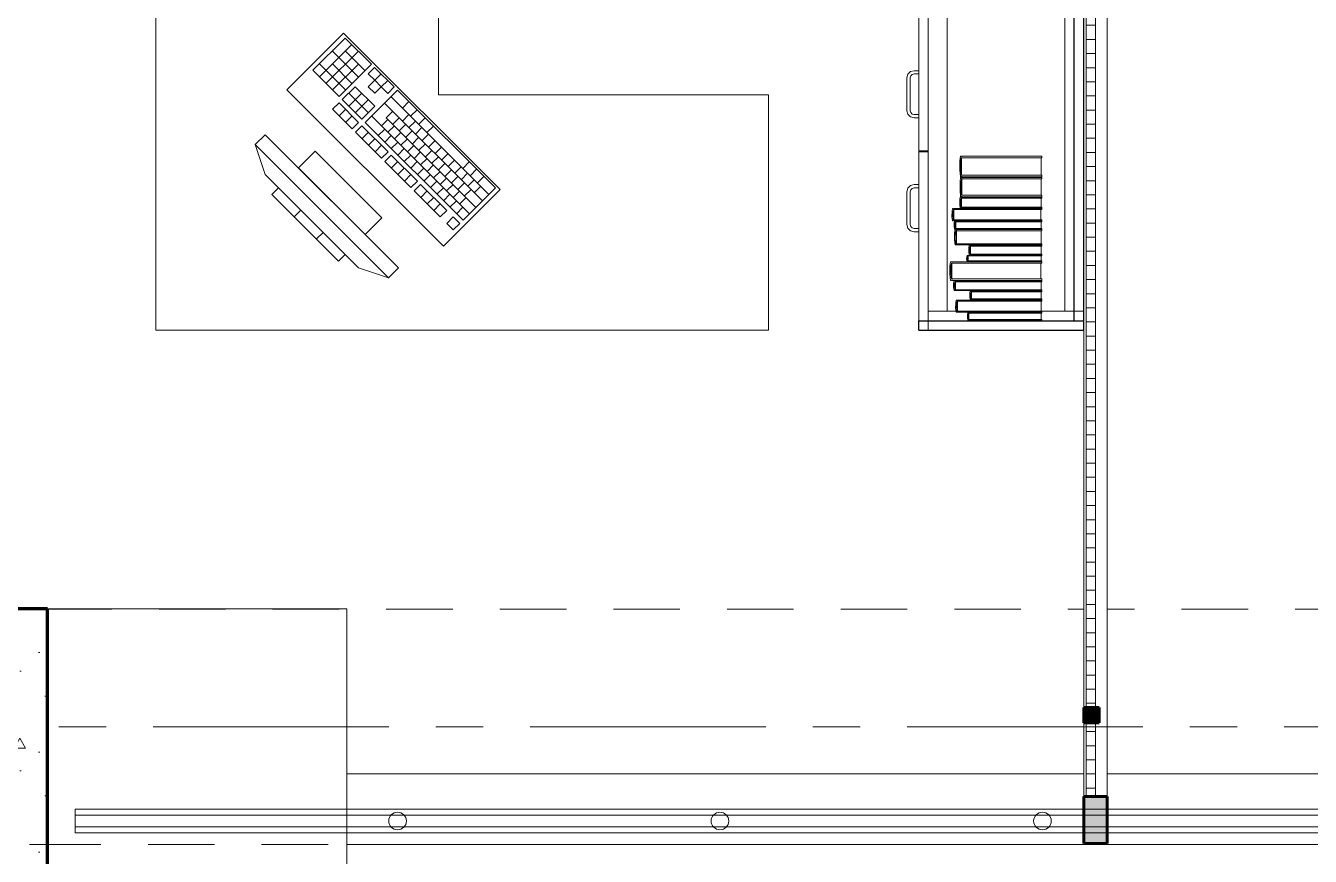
# Model space of a CAD drawing. Header units: inches. Extents: x -38 to 5698, y -33 to 92.
# Drawn here: x 216.975 to 219.701, y 7.175 to 8.939 of the extents above; entities that cross this region are included whole.
import ezdxf

# ---------------------------------------------------------------- set-up
doc = ezdxf.new("R2010")
doc.units = ezdxf.units.IN
doc.header["$MEASUREMENT"] = 0
doc.set_wipeout_variables(frame=1)
for name, pattern in [('Hidden Line', [0.195611, 0.141111, -0.0545]), ('Punto & Raya', [0.65, 0.5, -0.075, 0, -0.075]), ('Rayas', [0.282222, 0.141111, -0.141111]), ('Wipeout_Contour', [1, 0, -1])]:
    doc.linetypes.add(name, pattern=pattern)
for name, color, linetype in [('02 _ ARQ _ ALB _ Ejes Generales', 7, 'Continuous'), ('02 _ ARQ _ ZON _ Espacio.3D', 7, 'Continuous'), ('08 _ STR _ EXT _ 07 Losa Aligerada', 7, 'Continuous'), ('08 _ STR _ EXT _ 08 Placas Inclinadas', 7, 'Continuous'), ('08 _ STR _ EXT _ 09 Vigas', 7, 'Continuous'), ('Acabado - Muros', 7, 'Continuous'), ('Interior - Escaleras & Barandillas', 7, 'Continuous'), ('Interior - Mobiliario', 7, 'Continuous'), ('Notas - Etiquetas', 251, 'Continuous')]:
    doc.layers.add(name, color=color, linetype=linetype)
doc.dimstyles.new('Estilo_Generado__8', dxfattribs={"dimtxt": 0.18, "dimasz": 0.0912, "dimexe": 0.18, "dimexo": 0.0625, "dimgap": 0, "dimtad": 0, "dimtih": 1, "dimtoh": 1, "dimdec": 4, "dimzin": 0, "dimdsep": 46, "dimcen": 0.09, "dimadec": 0, "dimazin": 0, "dimtfac": 1, "dimtdec": 4, "dimtmove": 0, "dimatfit": 3, "dimldrblk": 'ARROWHEAD_5', "dimfxl": 1, "dimtolj": 1, "dimtzin": 0, "dimarcsym": 0})
pattern_1 = [(0, (185.000023, 3e-09), (0, 0.03), [])]

# ---------------------------------------------------------------- blocks, each defined once
blk = doc.blocks.new('ARROWHEAD_5')
at = {"linetype": 'Continuous', "lineweight": 0}
blk.add_hatch(color=0, dxfattribs=at).paths.add_polyline_path([(-1, 0.2679), (0, 0), (-1, -0.2679)])
at = {"color": 0, "linetype": 'Continuous', "lineweight": 0}
blk.add_line((0, 0), (-1, 0), dxfattribs=at)

msp = doc.modelspace()

# ---------------------------------------------------------------- linework, layer by layer
at = {"layer": '02 _ ARQ _ ZON _ Espacio.3D', "color": 254, "linetype": 'Continuous', "lineweight": 0, "flags": 128}
msp.add_lwpolyline([(212.17, 7.7005), (212.2252, 7.7005), (212.225, 6.2005), (216.8495, 6.1997), (216.8495, 7.6997), (217.0795, 7.6996), (217.0796, 7.6996), (217.0795, 7.35), (219.2295, 7.35), (219.2295, 17.15), (215.57, 17.15), (215.57, 16.9), (215.57, 16.5), (215.07, 16.5), (215.07, 16.9), (215.07, 17.3496), (212.17, 17.3496)], close=True, dxfattribs=at)
msp.add_lwpolyline([(229.07, 16.9), (228.27, 16.9), (228.27, 17.35), (222.6196, 17.35), (222.6196, 17.15), (222.6196, 16.5), (222.0196, 16.5), (222.0196, 17.15), (219.27, 17.15), (219.27, 7.35), (221.87, 7.35), (221.87, 7.7), (222.07, 7.7), (222.07, 8.1), (222.57, 8.1), (222.57, 7.7), (222.77, 7.7), (222.77, 7.2), (222.27, 7.2), (222.27, 4.9463)], dxfattribs=at)
at = {"layer": '08 _ STR _ EXT _ 07 Losa Aligerada', "color": 7, "linetype": 'Rayas', "lineweight": 18, "flags": 128}
msp.add_lwpolyline([(193.22, 11.97, 1.049431), (198.7936, 6.3), (209.6002, 6.3), (209.6002, 6.2005), (214.7981, 6.2005), (214.7981, 7.2), (222.07, 7.2), (222.07, 5.6637), (223.2699, 5.6637), (223.2699, 4.2), (228.3699, 4.2), (228.3699, 5.6637), (229.57, 5.6637), (229.57, 7.2), (236.57, 7.2), (236.57, 14.9999), (236.57, 15.1499), (236.5699, 15.1499), (236.5699, 15.7999), (236.57, 15.7999), (236.57, 18.1001), (236.57, 20.35), (234.07, 20.35), (231.67, 20.35), (231.67, 22.35), (231.67, 22.6), (231.67, 24.5), (231.67, 24.75), (231.67, 26.75), (236.57, 26.75), (236.57, 29.7), (236.57, 35.2005), (236.57, 39.9), (228.67, 39.9), (223.5529, 39.9), (223.5529, 40.9), (218.9324, 40.9), (218.9324, 39.9), (208.37, 39.9), (208.37, 41.4352), (207.42, 41.4352), (207.42, 42.9), (202.22, 42.9), (202.22, 41.4352), (201.2699, 41.4352), (201.2699, 39.9), (196.27, 39.9), (196.27, 41.1), (192.87, 41.1), (192.87, 37.7), (194.07, 37.7), (194.07, 33.9), (193.17, 33.9), (193.17, 21.2663), (193.22, 21.2663)], format="xyb", close=True, dxfattribs=at)
at = {"layer": '08 _ STR _ EXT _ 07 Losa Aligerada', "color": 7, "linetype": 'Continuous', "lineweight": 18, "flags": 128}
msp.add_lwpolyline([(193.17, 6.3), (212.7179, 6.3), (212.7179, 6.2005), (217.425, 6.2005), (217.425, 7.2), (222.17, 7.2), (222.17, 4.4445), (223.2699, 4.4445), (223.2699, 4.2), (228.3699, 4.2), (228.3699, 4.4445), (229.37, 4.4445)], dxfattribs=at)
at = {"layer": 'Acabado - Muros', "color": 7, "linetype": 'Continuous', "lineweight": 60}
msp.add_line((219.27, 7.2021), (219.22, 7.2021), dxfattribs=at)
at = {"layer": 'Interior - Escaleras & Barandillas', "color": 161, "linetype": 'Continuous', "lineweight": 13, "flags": 128}
for points in [[(217.7639, 7.2688, 1), (217.7639, 7.2313, 1)], [(218.4482, 7.2688, 1), (218.4482, 7.2313, 1)], [(219.1326, 7.2688, 1), (219.1326, 7.2313, 1)]]:
    msp.add_lwpolyline(points, format="xyb", close=True, dxfattribs=at)
at = {"layer": 'Interior - Mobiliario', "color": 175, "linetype": 'Continuous', "lineweight": 13}
for p, q in [((218.89, 9.7726), (218.89, 8.3126)), ((219.2, 8.3126), (219.2, 9.7726)), ((218.89, 9.7526), (218.89, 8.3326)), ((218.93, 8.3326), (218.93, 9.7526)), ((219.18, 9.7526), (219.18, 8.3326)), ((218.87, 9.0326), (218.87, 8.6736)), ((218.89, 9.0326), (218.89, 8.6736)), ((217.653, 8.913), (217.5844, 8.8445)), ((217.6668, 8.8992), (217.5982, 8.8306)), ((217.7084, 8.8576), (217.653, 8.913)), ((217.6807, 8.8853), (217.6121, 8.8168)), ((217.6809, 8.8302), (217.6255, 8.8856)), ((217.6946, 8.8439), (217.6531, 8.8855)), ((217.5844, 8.8445), (217.6398, 8.7891)), ((217.6535, 8.8028), (217.5981, 8.8582)), ((217.6672, 8.8165), (217.6257, 8.858)), ((217.6808, 8.8578), (217.6259, 8.8029)), ((217.6398, 8.7891), (217.7084, 8.8576)), ((217.7153, 8.8507), (217.7016, 8.837)), ((217.7016, 8.837), (217.7154, 8.8232)), ((217.7568, 8.8092), (217.7153, 8.8507)), ((217.7291, 8.8369), (217.7154, 8.8232)), ((218.845, 8.8286), (218.847, 8.8361)), ((218.847, 8.8361), (218.8525, 8.8416)), ((218.8525, 8.8416), (218.86, 8.8436)), ((218.856, 8.8355), (218.8531, 8.8326)), ((218.86, 8.8366), (218.856, 8.8355)), ((218.86, 8.8436), (218.87, 8.8436)), ((218.87, 8.8366), (218.86, 8.8366)), ((218.87, 8.8436), (218.87, 8.8366)), ((217.6741, 8.8096), (217.6467, 8.7821)), ((217.7157, 8.768), (217.6741, 8.8096)), ((217.7154, 8.8232), (217.7017, 8.8094)), ((217.7017, 8.8094), (217.7155, 8.7956)), ((217.7293, 8.8093), (217.7154, 8.8232)), ((217.7155, 8.7956), (217.7293, 8.8093)), ((217.743, 8.823), (217.7293, 8.8093)), ((217.7293, 8.8093), (217.7431, 8.7955)), ((217.7431, 8.7955), (217.7568, 8.8092)), ((218.845, 8.7586), (218.845, 8.8286)), ((218.8531, 8.8326), (218.852, 8.8286)), ((218.852, 8.8286), (218.852, 8.7586)), ((217.6467, 8.7821), (217.6883, 8.7406)), ((217.702, 8.7543), (217.6604, 8.7959)), ((217.688, 8.7957), (217.6606, 8.7683)), ((217.7018, 8.7819), (217.6744, 8.7545)), ((217.7637, 8.8022), (217.6952, 8.7337)), ((217.9577, 8.5808), (217.75, 8.7885)), ((217.9715, 8.5945), (217.7637, 8.8022)), ((217.6399, 8.7753), (217.6261, 8.7616)), ((217.6261, 8.7616), (217.6677, 8.72)), ((217.6814, 8.7337), (217.6399, 8.7753)), ((217.6537, 8.7614), (217.64, 8.7477)), ((217.6883, 8.7406), (217.7157, 8.768)), ((217.944, 8.5671), (217.7363, 8.7748)), ((217.7536, 8.7575), (217.7399, 8.7438)), ((217.788, 8.778), (217.7743, 8.7643)), ((217.8053, 8.7607), (217.7916, 8.747)), ((218.847, 8.7511), (218.845, 8.7586)), ((218.852, 8.7586), (218.8531, 8.7546)), ((218.8531, 8.7546), (218.856, 8.7516)), ((218.856, 8.7516), (218.86, 8.7506)), ((217.6676, 8.7476), (217.6538, 8.7339)), ((217.6677, 8.72), (217.6814, 8.7337)), ((217.6883, 8.7268), (217.6746, 8.7131)), ((217.7437, 8.6714), (217.6883, 8.7268)), ((217.6952, 8.7337), (217.9029, 8.526)), ((217.9166, 8.5397), (217.7089, 8.7474)), ((217.7434, 8.7403), (217.7297, 8.7266)), ((217.9303, 8.5534), (217.7399, 8.7438)), ((217.7572, 8.7265), (217.7435, 8.7128)), ((217.7675, 8.7437), (217.7538, 8.73)), ((217.7813, 8.7298), (217.7676, 8.7161)), ((217.7881, 8.7505), (217.7744, 8.7367)), ((217.802, 8.7366), (217.7882, 8.7229)), ((217.8226, 8.7434), (217.8089, 8.7297)), ((217.8399, 8.7261), (217.8262, 8.7124)), ((218.8525, 8.7456), (218.847, 8.7511)), ((218.86, 8.7436), (218.8525, 8.7456)), ((218.86, 8.7506), (218.87, 8.7506)), ((218.87, 8.7436), (218.86, 8.7436)), ((218.87, 8.7506), (218.87, 8.7436)), ((217.4833, 8.7077), (217.4621, 8.6865)), ((217.7661, 8.4249), (217.4833, 8.7077)), ((217.6746, 8.7131), (217.73, 8.6577)), ((217.7022, 8.713), (217.6885, 8.6993)), ((217.716, 8.6991), (217.7023, 8.6854)), ((217.7366, 8.7197), (217.7229, 8.706)), ((217.7504, 8.7059), (217.7367, 8.6921)), ((217.7711, 8.7126), (217.7574, 8.6989)), ((217.7849, 8.6988), (217.7712, 8.6851)), ((217.7952, 8.716), (217.7815, 8.7023)), ((217.809, 8.7021), (217.7953, 8.6884)), ((217.8158, 8.7228), (217.8021, 8.709)), ((217.8297, 8.7089), (217.8159, 8.6952)), ((217.4621, 8.6865), (217.7449, 8.4037)), ((217.4621, 8.6865), (217.4833, 8.6229)), ((217.5894, 8.6724), (217.554, 8.637)), ((217.7308, 8.5309), (217.5894, 8.6724)), ((217.7299, 8.6853), (217.7162, 8.6716)), ((217.73, 8.6577), (217.7437, 8.6714)), ((217.7643, 8.692), (217.7506, 8.6783)), ((217.7781, 8.6782), (217.7644, 8.6644)), ((217.7988, 8.6849), (217.7851, 8.6712)), ((217.8126, 8.6711), (217.7989, 8.6574)), ((217.8229, 8.6883), (217.8092, 8.6746)), ((217.8367, 8.6744), (217.823, 8.6607)), ((217.8435, 8.6951), (217.8298, 8.6814)), ((217.8574, 8.6812), (217.8436, 8.6675)), ((218.87, 8.6736), (218.89, 8.6736)), ((218.87, 8.6716), (218.89, 8.6716)), ((217.7506, 8.6645), (217.7369, 8.6508)), ((217.7369, 8.6508), (217.7923, 8.5954)), ((217.806, 8.6091), (217.7506, 8.6645)), ((217.7645, 8.6507), (217.7508, 8.637)), ((217.792, 8.6643), (217.7783, 8.6506)), ((217.8058, 8.6505), (217.7921, 8.6367)), ((217.8265, 8.6573), (217.8127, 8.6435)), ((217.8403, 8.6434), (217.8266, 8.6297)), ((217.8506, 8.6606), (217.8368, 8.6469)), ((217.8644, 8.6467), (217.8507, 8.633)), ((217.8712, 8.6674), (217.8575, 8.6537)), ((217.885, 8.6535), (217.8713, 8.6398)), ((217.9161, 8.6499), (217.9024, 8.6362)), ((218.9574, 8.6525), (218.9572, 8.6327)), ((218.9584, 8.6622), (218.9574, 8.6525)), ((218.9603, 8.6622), (218.9584, 8.6622)), ((218.9589, 8.6384), (218.9593, 8.652)), ((218.9593, 8.652), (218.9601, 8.6587)), ((218.9601, 8.6587), (219.1313, 8.6587)), ((218.9603, 8.662), (218.9603, 8.6622)), ((218.9606, 8.6618), (218.9603, 8.662)), ((218.9608, 8.6616), (218.9606, 8.6618)), ((218.9611, 8.6615), (218.9608, 8.6616)), ((218.961, 8.6587), (218.961, 8.6215)), ((218.9613, 8.6615), (218.9611, 8.6615)), ((218.9616, 8.6615), (218.9613, 8.6615)), ((218.9618, 8.6617), (218.9616, 8.6615)), ((218.962, 8.662), (218.9618, 8.6617)), ((218.9622, 8.6622), (218.962, 8.662)), ((219.1313, 8.6622), (218.9622, 8.6622)), ((219.1296, 8.6215), (219.1296, 8.6587)), ((219.1313, 8.6587), (219.1313, 8.6622)), ((217.6813, 8.4249), (217.4833, 8.6229)), ((217.554, 8.637), (217.6954, 8.4956)), ((217.7783, 8.6368), (217.7646, 8.6231)), ((217.7922, 8.623), (217.7785, 8.6093)), ((217.8197, 8.6366), (217.806, 8.6229)), ((217.8335, 8.6228), (217.8198, 8.6091)), ((217.8542, 8.6296), (217.8404, 8.6158)), ((217.868, 8.6157), (217.8543, 8.602)), ((217.8783, 8.6329), (217.8645, 8.6192)), ((217.8921, 8.619), (217.8784, 8.6053)), ((217.8989, 8.6397), (217.8852, 8.626)), ((217.9127, 8.6258), (217.899, 8.6121)), ((217.9316, 8.6343), (217.9179, 8.6206)), ((217.9472, 8.6188), (217.9335, 8.6051)), ((218.9572, 8.6327), (218.9584, 8.618)), ((218.9587, 8.617), (218.9578, 8.608)), ((218.9584, 8.618), (218.9603, 8.618)), ((218.9606, 8.617), (218.9587, 8.617)), ((218.9596, 8.6249), (218.9589, 8.6384)), ((218.9601, 8.6215), (218.9596, 8.6249)), ((219.1313, 8.6215), (218.9601, 8.6215)), ((218.9603, 8.618), (218.9604, 8.6182)), ((218.9604, 8.6182), (218.9606, 8.6185)), ((218.9606, 8.6185), (218.9609, 8.6187)), ((218.9607, 8.6168), (218.9606, 8.617)), ((218.9609, 8.6166), (218.9607, 8.6168)), ((218.9609, 8.6187), (218.9611, 8.6187)), ((218.9611, 8.6164), (218.9609, 8.6166)), ((218.9611, 8.6187), (218.9614, 8.6187)), ((218.9614, 8.6163), (218.9611, 8.6164)), ((218.9614, 8.6187), (218.9616, 8.6186)), ((218.9617, 8.6163), (218.9614, 8.6163)), ((218.9616, 8.6186), (218.9619, 8.6184)), ((218.9619, 8.6164), (218.9617, 8.6163)), ((218.9619, 8.6184), (218.9621, 8.6182)), ((218.9621, 8.6166), (218.9619, 8.6164)), ((218.9621, 8.6182), (218.9622, 8.618)), ((218.9624, 8.6168), (218.9621, 8.6166)), ((218.9622, 8.618), (219.1313, 8.618)), ((218.9625, 8.617), (218.9624, 8.6168)), ((219.1313, 8.617), (218.9625, 8.617)), ((219.1313, 8.618), (219.1313, 8.6215)), ((219.1313, 8.6137), (219.1313, 8.617)), ((217.5116, 8.5946), (217.4974, 8.5804)), ((217.653, 8.4532), (217.5116, 8.5946)), ((217.7923, 8.5954), (217.806, 8.6091)), ((217.8129, 8.6022), (217.7992, 8.5885)), ((217.7992, 8.5885), (217.8546, 8.5331)), ((217.8683, 8.5468), (217.8129, 8.6022)), ((217.8268, 8.5884), (217.8131, 8.5746)), ((217.8474, 8.6089), (217.8337, 8.5952)), ((217.8612, 8.5951), (217.8475, 8.5814)), ((217.8819, 8.6019), (217.8681, 8.5881)), ((217.8957, 8.588), (217.882, 8.5743)), ((217.906, 8.6052), (217.8922, 8.5915)), ((217.9029, 8.526), (217.9715, 8.5945)), ((217.9198, 8.5913), (217.9061, 8.5776)), ((217.9266, 8.612), (217.9129, 8.5983)), ((217.9404, 8.5981), (217.9267, 8.5844)), ((218.847, 8.5941), (218.845, 8.5866)), ((218.8525, 8.5996), (218.847, 8.5941)), ((218.852, 8.5866), (218.8531, 8.5906)), ((218.86, 8.6016), (218.8525, 8.5996)), ((218.8531, 8.5906), (218.856, 8.5935)), ((218.856, 8.5935), (218.86, 8.5946)), ((218.87, 8.6016), (218.86, 8.6016)), ((218.86, 8.5946), (218.87, 8.5946)), ((218.87, 8.5946), (218.87, 8.6016)), ((218.9578, 8.608), (218.9576, 8.5896)), ((218.9576, 8.5896), (218.9587, 8.5758)), ((218.9592, 8.5949), (218.9597, 8.6076)), ((218.9599, 8.5823), (218.9592, 8.5949)), ((218.9597, 8.6076), (218.9604, 8.6137)), ((218.9604, 8.6137), (219.1313, 8.6137)), ((218.9613, 8.6137), (218.9613, 8.5791)), ((219.1296, 8.5791), (219.1296, 8.6137)), ((217.4974, 8.5804), (217.6389, 8.439)), ((217.8406, 8.5745), (217.8269, 8.5608)), ((217.8545, 8.5607), (217.8408, 8.5469)), ((217.8751, 8.5812), (217.8613, 8.5675)), ((217.8889, 8.5674), (217.8752, 8.5537)), ((217.9095, 8.5742), (217.8958, 8.5605)), ((218.845, 8.5866), (218.845, 8.5166)), ((218.852, 8.5166), (218.852, 8.5866)), ((218.9572, 8.5698), (218.957, 8.5595)), ((218.9581, 8.5748), (218.9572, 8.5698)), ((218.96, 8.5748), (218.9581, 8.5748)), ((218.9586, 8.5624), (218.9591, 8.5695)), ((218.9593, 8.5554), (218.9586, 8.5624)), ((218.9587, 8.5758), (218.9606, 8.5758)), ((218.9591, 8.5695), (218.9599, 8.573)), ((218.9604, 8.5791), (218.9599, 8.5823)), ((218.9599, 8.573), (219.1313, 8.573)), ((218.9601, 8.5748), (218.96, 8.5748)), ((218.9603, 8.5746), (218.9601, 8.5748)), ((218.9606, 8.5745), (218.9603, 8.5746)), ((219.1313, 8.5791), (218.9604, 8.5791)), ((218.9606, 8.5758), (218.9607, 8.5761)), ((218.9608, 8.5745), (218.9606, 8.5745)), ((218.9607, 8.5761), (218.961, 8.5763)), ((218.9607, 8.573), (218.9607, 8.5536)), ((218.9611, 8.5745), (218.9608, 8.5745)), ((218.961, 8.5763), (218.9612, 8.5765)), ((218.9613, 8.5745), (218.9611, 8.5745)), ((218.9612, 8.5765), (218.9615, 8.5765)), ((218.9616, 8.5746), (218.9613, 8.5745)), ((218.9615, 8.5765), (218.9617, 8.5765)), ((218.9618, 8.5747), (218.9616, 8.5746)), ((218.9617, 8.5765), (218.962, 8.5764)), ((218.9619, 8.5748), (218.9618, 8.5747)), ((219.1313, 8.5748), (218.9619, 8.5748)), ((218.962, 8.5764), (218.9622, 8.5763)), ((218.9622, 8.5763), (218.9624, 8.576)), ((218.9624, 8.576), (218.9625, 8.5758)), ((218.9625, 8.5758), (219.1313, 8.5758)), ((219.1296, 8.5536), (219.1296, 8.573)), ((219.1313, 8.5758), (219.1313, 8.5791)), ((219.1313, 8.573), (219.1313, 8.5748)), ((217.5587, 8.5474), (217.5446, 8.5333)), ((217.8546, 8.5331), (217.8683, 8.5468)), ((217.9028, 8.5535), (217.889, 8.5398)), ((218.9406, 8.5451), (218.9404, 8.5336)), ((218.9404, 8.5336), (218.9416, 8.525)), ((218.9416, 8.5508), (218.9406, 8.5451)), ((218.9437, 8.5508), (218.9416, 8.5508)), ((218.9422, 8.5369), (218.9427, 8.5448)), ((218.943, 8.529), (218.9422, 8.5369)), ((218.9427, 8.5448), (218.9435, 8.5487)), ((218.9435, 8.5487), (219.1313, 8.5487)), ((218.9438, 8.5507), (218.9437, 8.5508)), ((218.944, 8.5505), (218.9438, 8.5507)), ((218.9443, 8.5504), (218.944, 8.5505)), ((218.9446, 8.5503), (218.9443, 8.5504)), ((218.9445, 8.5487), (218.9445, 8.5271)), ((218.9449, 8.5503), (218.9446, 8.5503)), ((218.9451, 8.5504), (218.9449, 8.5503)), ((218.9454, 8.5505), (218.9451, 8.5504)), ((218.9456, 8.5506), (218.9454, 8.5505)), ((218.9458, 8.5508), (218.9456, 8.5506)), ((219.1313, 8.5508), (218.9458, 8.5508)), ((218.957, 8.5595), (218.9581, 8.5518)), ((218.9581, 8.5518), (218.96, 8.5518)), ((218.9599, 8.5536), (218.9593, 8.5554)), ((219.1313, 8.5536), (218.9599, 8.5536)), ((218.96, 8.5518), (218.9602, 8.5519)), ((218.9602, 8.5519), (218.9604, 8.552)), ((218.9604, 8.552), (218.9606, 8.5521)), ((218.9606, 8.5521), (218.9609, 8.5521)), ((218.9609, 8.5521), (218.9611, 8.5521)), ((218.9611, 8.5521), (218.9614, 8.5521)), ((218.9614, 8.5521), (218.9616, 8.552)), ((218.9616, 8.552), (218.9618, 8.5518)), ((218.9618, 8.5518), (218.9619, 8.5518)), ((218.9619, 8.5518), (219.1313, 8.5518)), ((219.1294, 8.5271), (219.1294, 8.5487)), ((219.1313, 8.5518), (219.1313, 8.5536)), ((219.1313, 8.5487), (219.1313, 8.5508)), ((217.6954, 8.4956), (217.7308, 8.5309)), ((217.8822, 8.533), (217.8685, 8.5192)), ((217.8685, 8.5192), (217.8823, 8.5054)), ((217.896, 8.5191), (217.8822, 8.533)), ((217.8823, 8.5054), (217.896, 8.5191)), ((218.845, 8.5166), (218.847, 8.5091)), ((218.847, 8.5091), (218.8525, 8.5036)), ((218.8531, 8.5126), (218.852, 8.5166)), ((218.856, 8.5096), (218.8531, 8.5126)), ((218.86, 8.5086), (218.856, 8.5096)), ((218.87, 8.5086), (218.86, 8.5086)), ((218.87, 8.5016), (218.87, 8.5086)), ((218.9416, 8.525), (218.9437, 8.525)), ((218.9435, 8.5271), (218.943, 8.529)), ((219.1313, 8.5271), (218.9435, 8.5271)), ((218.9437, 8.525), (218.9439, 8.5252)), ((218.9439, 8.5252), (218.9441, 8.5253)), ((218.9441, 8.5253), (218.9444, 8.5254)), ((218.9444, 8.5254), (218.9446, 8.5254)), ((218.9446, 8.5254), (218.9449, 8.5254)), ((218.9449, 8.5254), (218.9452, 8.5254)), ((218.9452, 8.5203), (218.9449, 8.5128)), ((218.9449, 8.5128), (218.9462, 8.5072)), ((218.9452, 8.5254), (218.9455, 8.5253)), ((218.9462, 8.524), (218.9452, 8.5203)), ((218.9455, 8.5253), (218.9457, 8.5251)), ((218.9457, 8.5251), (218.9458, 8.525)), ((218.9458, 8.525), (219.1313, 8.525)), ((218.947, 8.5062), (218.946, 8.4991)), ((218.9482, 8.524), (218.9462, 8.524)), ((218.9462, 8.5072), (218.9482, 8.5072)), ((218.9467, 8.515), (218.9472, 8.5202)), ((218.9475, 8.5099), (218.9467, 8.515)), ((218.949, 8.5062), (218.947, 8.5062)), ((218.9472, 8.5202), (218.948, 8.5227)), ((218.948, 8.5086), (218.9475, 8.5099)), ((218.948, 8.5227), (219.1313, 8.5227)), ((219.1313, 8.5086), (218.948, 8.5086)), ((218.9483, 8.5239), (218.9482, 8.524)), ((218.9482, 8.5072), (218.9483, 8.5073)), ((218.9485, 8.5238), (218.9483, 8.5239)), ((218.9483, 8.5073), (218.9486, 8.5074)), ((218.9488, 8.5238), (218.9485, 8.5238)), ((218.9486, 8.5074), (218.9488, 8.5075)), ((218.9491, 8.5237), (218.9488, 8.5238)), ((218.9488, 8.5075), (218.9491, 8.5075)), ((218.949, 8.5227), (218.949, 8.5086)), ((218.9491, 8.5061), (218.949, 8.5062)), ((218.9493, 8.5237), (218.9491, 8.5237)), ((218.9491, 8.5075), (218.9494, 8.5075)), ((218.9493, 8.5059), (218.9491, 8.5061)), ((218.9496, 8.5238), (218.9493, 8.5237)), ((218.9496, 8.5058), (218.9493, 8.5059)), ((218.9494, 8.5075), (218.9497, 8.5075)), ((218.9499, 8.5238), (218.9496, 8.5238)), ((218.9499, 8.5057), (218.9496, 8.5058)), ((218.9497, 8.5075), (218.9499, 8.5074)), ((218.9501, 8.5239), (218.9499, 8.5238)), ((218.9499, 8.5074), (218.9501, 8.5073)), ((218.9502, 8.524), (218.9501, 8.5239)), ((218.9501, 8.5073), (218.9502, 8.5072)), ((218.9504, 8.5058), (218.9501, 8.5057)), ((219.1313, 8.524), (218.9502, 8.524)), ((218.9502, 8.5072), (219.1313, 8.5072)), ((218.9507, 8.5059), (218.9504, 8.5058)), ((218.9509, 8.5061), (218.9507, 8.5059)), ((218.951, 8.5062), (218.9509, 8.5061)), ((219.1313, 8.5062), (218.951, 8.5062)), ((219.1295, 8.5086), (219.1295, 8.5227)), ((219.1313, 8.525), (219.1313, 8.5271)), ((219.1313, 8.5227), (219.1313, 8.524)), ((219.1313, 8.5072), (219.1313, 8.5086)), ((219.1313, 8.5036), (219.1313, 8.5062)), ((217.6059, 8.5003), (217.5917, 8.4862)), ((218.8525, 8.5036), (218.86, 8.5016)), ((218.86, 8.5016), (218.87, 8.5016)), ((218.946, 8.4991), (218.9458, 8.4844)), ((218.9458, 8.4844), (218.947, 8.4735)), ((218.9475, 8.4886), (218.948, 8.4987)), ((218.9483, 8.4786), (218.9475, 8.4886)), ((218.948, 8.4987), (218.9488, 8.5036)), ((218.9488, 8.4761), (218.9483, 8.4786)), ((218.9488, 8.5036), (219.1313, 8.5036)), ((218.9498, 8.5036), (218.9498, 8.4761)), ((218.9501, 8.5057), (218.9499, 8.5057)), ((219.1295, 8.4761), (219.1295, 8.5036)), ((217.6389, 8.439), (217.653, 8.4532)), ((218.947, 8.4735), (218.949, 8.4735)), ((219.1313, 8.4761), (218.9488, 8.4761)), ((218.949, 8.4735), (218.9492, 8.4736)), ((218.9492, 8.4736), (218.9494, 8.4738)), ((218.9494, 8.4738), (218.9496, 8.4739)), ((218.9496, 8.4739), (218.9499, 8.474)), ((218.9499, 8.474), (218.9502, 8.474)), ((218.9502, 8.474), (218.9505, 8.4739)), ((218.9505, 8.4739), (218.9507, 8.4738)), ((218.9507, 8.4738), (218.9509, 8.4736)), ((218.9509, 8.4736), (218.951, 8.4735)), ((218.951, 8.4735), (219.1313, 8.4735)), ((218.9764, 8.468), (218.9762, 8.4589)), ((218.9762, 8.4589), (218.9772, 8.4521)), ((218.9772, 8.4725), (218.9764, 8.468)), ((218.9789, 8.4725), (218.9772, 8.4725)), ((218.9772, 8.4521), (218.9789, 8.4521)), ((218.9777, 8.4615), (218.9781, 8.4678)), ((218.9783, 8.4552), (218.9777, 8.4615)), ((218.9781, 8.4678), (218.9788, 8.4708)), ((218.9788, 8.4537), (218.9783, 8.4552)), ((218.9788, 8.4708), (219.1313, 8.4708)), ((219.1313, 8.4537), (218.9788, 8.4537)), ((218.979, 8.4724), (218.9789, 8.4725)), ((218.9789, 8.4521), (218.979, 8.4522)), ((218.9792, 8.4722), (218.979, 8.4724)), ((218.979, 8.4522), (218.9792, 8.4523)), ((218.9794, 8.4722), (218.9792, 8.4722)), ((218.9792, 8.4523), (218.9794, 8.4524)), ((218.9796, 8.4721), (218.9794, 8.4722)), ((218.9794, 8.4524), (218.9797, 8.4524)), ((218.9795, 8.4708), (218.9795, 8.4537)), ((218.9798, 8.4721), (218.9796, 8.4721)), ((218.9797, 8.4524), (218.9799, 8.4524)), ((218.9801, 8.4721), (218.9798, 8.4721)), ((218.9799, 8.4524), (218.9801, 8.4524)), ((218.9803, 8.4722), (218.9801, 8.4721)), ((218.9801, 8.4524), (218.9803, 8.4523)), ((218.9805, 8.4723), (218.9803, 8.4722)), ((218.9803, 8.4523), (218.9805, 8.4522)), ((218.9806, 8.4725), (218.9805, 8.4723)), ((218.9805, 8.4522), (218.9806, 8.4521)), ((219.1313, 8.4725), (218.9806, 8.4725)), ((218.9806, 8.4521), (219.1313, 8.4521)), ((219.1298, 8.4537), (219.1298, 8.4708)), ((219.1313, 8.4735), (219.1313, 8.4761)), ((219.1313, 8.4708), (219.1313, 8.4725)), ((219.1313, 8.4521), (219.1313, 8.4537)), ((217.7449, 8.4037), (217.6813, 8.4249)), ((217.7449, 8.4037), (217.7661, 8.4249)), ((218.9363, 8.4292), (218.936, 8.4113)), ((218.9373, 8.438), (218.9363, 8.4292)), ((218.9394, 8.438), (218.9373, 8.438)), ((218.9379, 8.4165), (218.9384, 8.4288)), ((218.9384, 8.4288), (218.9393, 8.4348)), ((218.9393, 8.4348), (219.1313, 8.4348)), ((218.9395, 8.4379), (218.9394, 8.438)), ((218.9398, 8.4376), (218.9395, 8.4379)), ((218.9401, 8.4375), (218.9398, 8.4376)), ((218.9403, 8.4374), (218.9401, 8.4375)), ((218.9402, 8.4348), (218.9402, 8.4012)), ((218.9406, 8.4374), (218.9403, 8.4374)), ((218.9409, 8.4374), (218.9406, 8.4374)), ((218.9412, 8.4376), (218.9409, 8.4374)), ((218.9414, 8.4378), (218.9412, 8.4376)), ((218.9416, 8.438), (218.9414, 8.4378)), ((219.1313, 8.438), (218.9416, 8.438)), ((218.9718, 8.4484), (218.9716, 8.443)), ((218.9716, 8.443), (218.9727, 8.439)), ((218.9727, 8.4511), (218.9718, 8.4484)), ((218.9744, 8.4511), (218.9727, 8.4511)), ((218.9727, 8.439), (218.9744, 8.439)), ((218.9732, 8.4446), (218.9736, 8.4483)), ((218.9738, 8.4409), (218.9732, 8.4446)), ((218.9736, 8.4483), (218.9743, 8.4501)), ((218.9743, 8.44), (218.9738, 8.4409)), ((218.9743, 8.4501), (219.1313, 8.4501)), ((219.1313, 8.44), (218.9743, 8.44)), ((218.9745, 8.451), (218.9744, 8.4511)), ((218.9744, 8.439), (218.9746, 8.4391)), ((218.9747, 8.451), (218.9745, 8.451)), ((218.9746, 8.4391), (218.9748, 8.4392)), ((218.9749, 8.4509), (218.9747, 8.451)), ((218.9748, 8.4392), (218.975, 8.4392)), ((218.9752, 8.4509), (218.9749, 8.4509)), ((218.975, 8.4392), (218.9752, 8.4392)), ((218.9751, 8.4501), (218.9751, 8.44)), ((218.9754, 8.4509), (218.9752, 8.4509)), ((218.9752, 8.4392), (218.9755, 8.4392)), ((218.9756, 8.4509), (218.9754, 8.4509)), ((218.9755, 8.4392), (218.9757, 8.4392)), ((218.9759, 8.4509), (218.9756, 8.4509)), ((218.9757, 8.4392), (218.9759, 8.4392)), ((218.9761, 8.451), (218.9759, 8.4509)), ((218.9759, 8.4392), (218.9761, 8.4391)), ((218.9762, 8.4511), (218.9761, 8.451)), ((218.9761, 8.4391), (218.9762, 8.439)), ((219.1313, 8.4511), (218.9762, 8.4511)), ((218.9762, 8.439), (219.1313, 8.439)), ((219.1294, 8.4012), (219.1294, 8.4348)), ((219.1298, 8.44), (219.1298, 8.4501)), ((219.1313, 8.4501), (219.1313, 8.4511)), ((219.1313, 8.439), (219.1313, 8.44)), ((219.1313, 8.4348), (219.1313, 8.438)), ((218.936, 8.4113), (218.9373, 8.398)), ((218.9373, 8.398), (218.9394, 8.398)), ((218.9387, 8.4042), (218.9379, 8.4165)), ((218.9393, 8.4012), (218.9387, 8.4042)), ((219.1313, 8.4012), (218.9393, 8.4012)), ((218.9394, 8.398), (218.9396, 8.3982)), ((218.9396, 8.3982), (218.9398, 8.3984)), ((218.9398, 8.3984), (218.9401, 8.3986)), ((218.9401, 8.3986), (218.9404, 8.3986)), ((218.9404, 8.3986), (218.9407, 8.3986)), ((218.9407, 8.3986), (218.941, 8.3985)), ((218.941, 8.3985), (218.9412, 8.3984)), ((218.9412, 8.3984), (218.9415, 8.3981)), ((218.9415, 8.3981), (218.9416, 8.398)), ((218.9416, 8.398), (219.1313, 8.398)), ((218.9451, 8.397), (218.9441, 8.3925)), ((218.9471, 8.397), (218.9451, 8.397)), ((218.9472, 8.3969), (218.9471, 8.397)), ((218.9475, 8.3968), (218.9472, 8.3969)), ((218.9477, 8.3967), (218.9475, 8.3968)), ((218.948, 8.3966), (218.9477, 8.3967)), ((218.9485, 8.3967), (218.9483, 8.3966)), ((218.9488, 8.3968), (218.9485, 8.3967)), ((218.949, 8.3969), (218.9488, 8.3968)), ((218.9492, 8.397), (218.949, 8.3969)), ((219.1313, 8.397), (218.9492, 8.397)), ((219.1313, 8.398), (219.1313, 8.4012)), ((219.1313, 8.3953), (219.1313, 8.397)), ((218.9441, 8.3925), (218.9438, 8.3834)), ((218.9438, 8.3834), (218.9451, 8.3765)), ((218.9451, 8.3765), (218.9471, 8.3765)), ((218.9456, 8.386), (218.9461, 8.3923)), ((218.9464, 8.3797), (218.9456, 8.386)), ((218.9461, 8.3923), (218.947, 8.3953)), ((218.947, 8.3782), (218.9464, 8.3797)), ((218.947, 8.3953), (219.1313, 8.3953)), ((219.1313, 8.3782), (218.947, 8.3782)), ((218.9471, 8.3765), (218.9473, 8.3766)), ((218.9473, 8.3766), (218.9475, 8.3768)), ((218.9475, 8.3768), (218.9478, 8.3768)), ((218.9478, 8.3768), (218.948, 8.3769)), ((218.9479, 8.3953), (218.9479, 8.3782)), ((218.9483, 8.3966), (218.948, 8.3966)), ((218.948, 8.3769), (218.9483, 8.3769)), ((218.9483, 8.3769), (218.9486, 8.3768)), ((218.9486, 8.3768), (218.9488, 8.3767)), ((218.9488, 8.3767), (218.9491, 8.3766)), ((218.9491, 8.3766), (218.9492, 8.3765)), ((218.9492, 8.3765), (219.1313, 8.3765)), ((218.9786, 8.3715), (218.9784, 8.3634)), ((218.9794, 8.3755), (218.9786, 8.3715)), ((218.981, 8.3755), (218.9794, 8.3755)), ((218.9798, 8.3658), (218.9802, 8.3714)), ((218.9802, 8.3714), (218.9809, 8.3741)), ((218.9809, 8.3741), (219.1313, 8.3741)), ((218.9811, 8.3755), (218.981, 8.3755)), ((218.9813, 8.3753), (218.9811, 8.3755)), ((218.9815, 8.3753), (218.9813, 8.3753)), ((218.9817, 8.3752), (218.9815, 8.3753)), ((218.982, 8.3752), (218.9817, 8.3752)), ((218.9817, 8.3741), (218.9817, 8.3588)), ((218.9822, 8.3753), (218.982, 8.3752)), ((218.9824, 8.3753), (218.9822, 8.3753)), ((218.9826, 8.3754), (218.9824, 8.3753)), ((218.9827, 8.3755), (218.9826, 8.3754)), ((219.1313, 8.3755), (218.9827, 8.3755)), ((219.1295, 8.3782), (219.1295, 8.3953)), ((219.1298, 8.3588), (219.1298, 8.3741)), ((219.1313, 8.3765), (219.1313, 8.3782)), ((219.1313, 8.3741), (219.1313, 8.3755)), ((218.9484, 8.3507), (218.9481, 8.3392)), ((218.9494, 8.3563), (218.9484, 8.3507)), ((218.9513, 8.3563), (218.9494, 8.3563)), ((218.9499, 8.3425), (218.9503, 8.3504)), ((218.9506, 8.3347), (218.9499, 8.3425)), ((218.9503, 8.3504), (218.9512, 8.3543)), ((218.9512, 8.3543), (219.1313, 8.3543)), ((218.9514, 8.3562), (218.9513, 8.3563)), ((218.9517, 8.3561), (218.9514, 8.3562)), ((218.9519, 8.356), (218.9517, 8.3561)), ((218.9522, 8.3559), (218.9519, 8.356)), ((218.9521, 8.3543), (218.9521, 8.3327)), ((218.9524, 8.3559), (218.9522, 8.3559)), ((218.9527, 8.356), (218.9524, 8.3559)), ((218.953, 8.3561), (218.9527, 8.356)), ((218.9532, 8.3562), (218.953, 8.3561)), ((218.9533, 8.3563), (218.9532, 8.3562)), ((219.1313, 8.3563), (218.9533, 8.3563)), ((218.9784, 8.3634), (218.9794, 8.3573)), ((218.9794, 8.3573), (218.981, 8.3573)), ((218.9805, 8.3602), (218.9798, 8.3658)), ((218.9809, 8.3588), (218.9805, 8.3602)), ((219.1313, 8.3588), (218.9809, 8.3588)), ((218.981, 8.3573), (218.9812, 8.3574)), ((218.9812, 8.3574), (218.9814, 8.3575)), ((218.9814, 8.3575), (218.9816, 8.3576)), ((218.9816, 8.3576), (218.9818, 8.3576)), ((218.9818, 8.3576), (218.982, 8.3576)), ((218.982, 8.3576), (218.9822, 8.3576)), ((218.9822, 8.3576), (218.9824, 8.3575)), ((218.9824, 8.3575), (218.9826, 8.3574)), ((218.9826, 8.3574), (218.9827, 8.3573)), ((218.9827, 8.3573), (219.1313, 8.3573)), ((219.1295, 8.3327), (219.1295, 8.3543)), ((219.1313, 8.3573), (219.1313, 8.3588)), ((219.1313, 8.3543), (219.1313, 8.3563)), ((218.89, 8.3326), (218.93, 8.3326)), ((218.93, 8.3326), (219.18, 8.3326)), ((218.9481, 8.3392), (218.9494, 8.3307)), ((218.9494, 8.3307), (218.9513, 8.3307)), ((218.9512, 8.3327), (218.9506, 8.3347)), ((219.1313, 8.3327), (218.9512, 8.3327)), ((218.9513, 8.3307), (218.9515, 8.3308)), ((218.9515, 8.3308), (218.9517, 8.331)), ((218.9517, 8.331), (218.952, 8.3311)), ((218.952, 8.3311), (218.9522, 8.3311)), ((218.9522, 8.3311), (218.9525, 8.3311)), ((218.9525, 8.3311), (218.9528, 8.331)), ((218.9528, 8.331), (218.953, 8.3309)), ((218.953, 8.3309), (218.9532, 8.3308)), ((218.9532, 8.3308), (218.9533, 8.3307)), ((218.9533, 8.3307), (219.1313, 8.3307)), ((218.976, 8.3297), (218.9743, 8.3297)), ((218.9759, 8.3284), (219.1313, 8.3284)), ((218.9761, 8.3296), (218.976, 8.3297)), ((218.9763, 8.3295), (218.9761, 8.3296)), ((218.9765, 8.3295), (218.9763, 8.3295)), ((218.9767, 8.3294), (218.9765, 8.3295)), ((218.977, 8.3294), (218.9767, 8.3294)), ((218.9772, 8.3294), (218.977, 8.3294)), ((218.9774, 8.3295), (218.9772, 8.3294)), ((218.9776, 8.3296), (218.9774, 8.3295)), ((218.9777, 8.3297), (218.9776, 8.3296)), ((219.1313, 8.3297), (218.9777, 8.3297)), ((219.1313, 8.3307), (219.1313, 8.3327)), ((219.1313, 8.3284), (219.1313, 8.3297)), ((218.89, 8.3126), (219.2, 8.3126))]:
    msp.add_line(p, q, dxfattribs=at)
at = {"layer": 'Interior - Mobiliario', "color": 175, "linetype": 'Continuous', "lineweight": 13, "flags": 128}
for points in [[(217.251, 8.2926), (217.251, 9.7926), (217.851, 9.7926), (217.851, 8.7926), (218.551, 8.7926), (218.551, 8.2926)], [(217.8616, 8.4708), (217.9818, 8.591), (217.6495, 8.9234), (217.5293, 8.8032)]]:
    msp.add_lwpolyline(points, close=True, dxfattribs=at)

# ---------------------------------------------------------------- next in the draw order: wipeouts: each hides what was drawn before it
at = {"color": 254, "linetype": 'Wipeout_Contour', "lineweight": 0, "ltscale": 6561.884499}
msp.add_wipeout([(217.656, 6.0005), (217.656, 7.7005), (217.0209, 7.7005), (217.0209, 6.0449)], dxfattribs=at).dxf.layer = '08 _ STR _ EXT _ 08 Placas Inclinadas'
at = {"color": 254, "linetype": 'Wipeout_Contour', "lineweight": 0, "ltscale": 9853.978716}
msp.add_wipeout([(219.22, 7.3021), (219.27, 7.3021), (219.27, 7.4749), (219.253, 7.4749), (219.253, 7.4584), (219.22, 7.4584)], dxfattribs=at).dxf.layer = 'Acabado - Muros'
at = {"color": 254, "linetype": 'Wipeout_Contour', "lineweight": 0, "ltscale": 6569.412601}
msp.add_wipeout([(219.2, 9.7726), (219.2, 8.3126), (219.22, 8.3126), (219.22, 9.7726)], dxfattribs=at).dxf.layer = 'Interior - Mobiliario'

# ---------------------------------------------------------------- next in the draw order: hatches: boundary and pattern name
at = {"layer": '08 _ STR _ EXT _ 08 Placas Inclinadas', "linetype": 'Continuous', "lineweight": 9}
h = msp.add_hatch(dxfattribs=at)
h.set_pattern_fill('HORMIGÓN_EN_MASA_0002', style=0, pattern_type=2)
h.set_pattern_definition([(0, (185.00002, 3e-09), (0, 0.3897114), [0.024375, -0.200625]), (0, (185.11252, 0.19486), (0, 0.3897114), [0.024375, -0.200625]), (60, (185.00002, 3e-09), (-0.3375, 0.1948557), [0.024375, -0.200625]), (60, (185.22502, 3e-09), (-0.3375, 0.1948557), [0.024375, -0.200625]), (120, (185.0244, 3e-09), (0.3375, 0.1948557), [0.024375, -0.200625]), (120, (185.2494, 3e-09), (0.3375, 0.1948557), [0.024375, -0.200625]), (0, (185.00002, 0.0375), (0, 0.075), [0, -0.075, 0, -0.1125]), (45, (185.03752, 0.0375), (-0.05303301, 0.05303301), [0, -0.05625, 0, -0.09375])])
h.paths.add_polyline_path([(217.0209, 6.0449), (217.0209, 7.7005), (216.79, 7.7005), (216.79, 6.0611)])

# ---------------------------------------------------------------- next in the draw order: linework, layer by layer
at = {"layer": '08 _ STR _ EXT _ 08 Placas Inclinadas', "color": 7, "linetype": 'Continuous', "lineweight": 80}
msp.add_line((217.0209, 6.0449), (217.0209, 7.7005), dxfattribs=at)
at = {"layer": '08 _ STR _ EXT _ 08 Placas Inclinadas', "color": 7, "linetype": 'Continuous', "lineweight": 80, "flags": 128}
msp.add_lwpolyline([(217.0209, 7.7005), (216.79, 7.7005)], dxfattribs=at)
at = {"layer": '08 _ STR _ EXT _ 08 Placas Inclinadas', "color": 7, "linetype": 'Continuous', "lineweight": 13, "flags": 128}
for points in [[(217.656, 7.7005), (217.0209, 7.7005)], [(217.656, 6.0005), (217.656, 7.7005)]]:
    msp.add_lwpolyline(points, dxfattribs=at)
at = {"layer": '08 _ STR _ EXT _ 09 Vigas', "color": 251, "linetype": 'Hidden Line', "lineweight": 13}
for p, q in [((215.57, 7.7), (222.07, 7.7)), ((194.57, 7.2), (236.57, 7.2))]:
    msp.add_line(p, q, dxfattribs=at)
at = {"layer": 'Acabado - Muros', "color": 7, "linetype": 'Continuous', "lineweight": 60}
msp.add_line((219.27, 7.3021), (219.27, 7.2021), dxfattribs=at)
at = {"layer": 'Acabado - Muros', "color": 251, "linetype": 'Continuous', "lineweight": 13, "flags": 128}
msp.add_lwpolyline([(219.22, 7.3021), (219.22, 7.4584)], dxfattribs=at)
at = {"layer": 'Interior - Escaleras & Barandillas', "color": 161, "linetype": 'Continuous', "lineweight": 13, "flags": 128}
for points in [[(221.87, 7.225), (221.87, 7.275), (217.0795, 7.275), (217.0795, 7.225)], [(221.87, 7.2375), (221.87, 7.2625), (217.0795, 7.2625), (217.0795, 7.2375)], [(221.87, 7.2375), (221.87, 7.2625), (217.0795, 7.2625), (217.0795, 7.2375)], [(221.87, 7.2375), (221.87, 7.2625), (217.0795, 7.2625), (217.0795, 7.2375)]]:
    msp.add_lwpolyline(points, close=True, dxfattribs=at)
at = {"layer": 'Interior - Mobiliario', "color": 175, "linetype": 'Continuous', "lineweight": 30}
for p, q in [((219.2, 8.3126), (219.2, 9.7726)), ((219.22, 8.3126), (219.22, 9.7726)), ((219.2, 8.3126), (219.22, 8.3126))]:
    msp.add_line(p, q, dxfattribs=at)
at = {"layer": 'Interior - Mobiliario', "color": 175, "linetype": 'Continuous', "lineweight": 13}
for p, q in [((219.2, 9.7726), (219.2, 8.3126)), ((219.22, 8.3126), (219.22, 9.7726)), ((219.22, 8.3326), (219.22, 9.7526)), ((219.18, 8.3326), (219.22, 8.3326)), ((219.2, 8.3126), (219.22, 8.3126))]:
    msp.add_line(p, q, dxfattribs=at)

# ---------------------------------------------------------------- next in the draw order: wipeouts: each hides what was drawn before it
at = {"color": 254, "linetype": 'Wipeout_Contour', "lineweight": 0, "ltscale": 6569.478821}
msp.add_wipeout([(219.225, 7.4584), (219.225, 7.3021), (219.245, 7.3021), (219.245, 7.4584)], dxfattribs=at).dxf.layer = 'Acabado - Muros'
at = {"color": 254, "linetype": 'Wipeout_Contour', "lineweight": 0, "ltscale": 6568.736334}
msp.add_wipeout([(218.87, 8.3126), (218.87, 8.2926), (219.22, 8.2926), (219.22, 8.3126)], dxfattribs=at).dxf.layer = 'Interior - Mobiliario'

# ---------------------------------------------------------------- next in the draw order: hatches: boundary and pattern name
at = {"layer": 'Acabado - Muros', "linetype": 'Continuous', "lineweight": 0}
h = msp.add_hatch(dxfattribs=at)
h.set_pattern_fill('CONTRACHAPADO_0002', color=254, style=0, pattern_type=2)
h.set_pattern_definition(pattern_1)
h.paths.add_polyline_path([(219.225, 7.4584), (219.225, 7.3021), (219.245, 7.3021), (219.245, 7.4584)])
msp.add_hatch(color=254, dxfattribs=at).paths.add_polyline_path([(219.22, 7.3021), (219.22, 7.2021), (219.27, 7.2021), (219.27, 7.3021)])

# ---------------------------------------------------------------- next in the draw order: linework, layer by layer
at = {"layer": '02 _ ARQ _ ALB _ Ejes Generales', "color": 252, "linetype": 'Punto & Raya', "lineweight": 13}
msp.add_line((190.8454, 7.45), (239.57, 7.45), dxfattribs=at)
at = {"layer": 'Acabado - Muros', "color": 7, "linetype": 'Continuous', "lineweight": 60}
for p, q in [((219.253, 7.4584), (219.22, 7.4584)), ((219.22, 7.3021), (219.22, 7.2021)), ((219.27, 7.3021), (219.22, 7.3021))]:
    msp.add_line(p, q, dxfattribs=at)
at = {"layer": 'Acabado - Muros', "color": 7, "linetype": 'Continuous', "lineweight": 13, "flags": 128}
msp.add_lwpolyline([(219.225, 7.4584), (219.245, 7.4584), (219.245, 7.3021), (219.225, 7.3021)], close=True, dxfattribs=at)
at = {"layer": 'Interior - Mobiliario', "color": 175, "linetype": 'Continuous', "lineweight": 13}
for p, q in [((218.87, 8.2926), (218.87, 9.7926)), ((219.22, 9.7926), (219.22, 8.2926)), ((218.87, 9.7726), (218.87, 8.3126)), ((218.87, 9.7726), (218.87, 8.3126)), ((218.89, 9.7726), (218.89, 8.3126)), ((218.89, 9.7726), (218.89, 8.3126)), ((219.2, 8.3126), (219.2, 9.7726)), ((219.2, 8.3126), (219.2, 9.7726)), ((219.2, 8.3126), (219.2, 9.7726)), ((219.22, 8.3126), (219.22, 9.7726)), ((218.87, 8.3126), (218.87, 8.6716)), ((218.89, 8.3126), (218.89, 8.6716)), ((218.89, 8.3326), (218.89, 8.2926)), ((218.9734, 8.3261), (218.9732, 8.3189)), ((218.9732, 8.3189), (218.9743, 8.3136)), ((218.9743, 8.3297), (218.9734, 8.3261)), ((218.9747, 8.321), (218.9751, 8.326)), ((218.9754, 8.3161), (218.9747, 8.321)), ((218.9751, 8.326), (218.9759, 8.3284)), ((218.9759, 8.3149), (218.9754, 8.3161)), ((218.9766, 8.3284), (218.9766, 8.3149)), ((219.1298, 8.3149), (219.1298, 8.3284)), ((219.22, 8.2926), (219.22, 8.3326)), ((219.22, 8.3126), (218.87, 8.3126)), ((218.87, 8.3126), (218.87, 8.2926)), ((218.87, 8.3126), (219.22, 8.3126)), ((218.87, 8.3126), (219.2, 8.3126)), ((218.87, 8.3126), (218.89, 8.3126)), ((218.87, 8.2926), (219.22, 8.2926)), ((219.22, 8.2926), (218.87, 8.2926)), ((218.89, 8.3126), (219.2, 8.3126)), ((218.89, 8.3126), (219.2, 8.3126)), ((218.89, 8.2926), (219.22, 8.2926)), ((218.9743, 8.3136), (218.976, 8.3136)), ((219.1313, 8.3149), (218.9759, 8.3149)), ((218.976, 8.3136), (218.9761, 8.3137)), ((218.9761, 8.3137), (218.9763, 8.3137)), ((218.9763, 8.3137), (218.9765, 8.3138)), ((218.9765, 8.3138), (218.9768, 8.3138)), ((218.9768, 8.3138), (218.977, 8.3138)), ((218.977, 8.3138), (218.9772, 8.3138)), ((218.9772, 8.3138), (218.9774, 8.3137)), ((218.9774, 8.3137), (218.9776, 8.3136)), ((218.9776, 8.3136), (218.9777, 8.3136)), ((218.9777, 8.3136), (219.1313, 8.3136)), ((219.1313, 8.3136), (219.1313, 8.3149)), ((219.22, 8.2926), (219.22, 8.3126))]:
    msp.add_line(p, q, dxfattribs=at)
at = {"layer": 'Interior - Mobiliario', "color": 175, "linetype": 'Continuous', "lineweight": 30}
for p, q in [((218.87, 8.3126), (219.22, 8.3126)), ((218.87, 8.2926), (218.87, 8.3126)), ((218.87, 8.2926), (219.22, 8.2926)), ((219.22, 8.2926), (219.22, 8.3126))]:
    msp.add_line(p, q, dxfattribs=at)

# ---------------------------------------------------------------- next in the draw order: wipeouts: each hides what was drawn before it
at = {"color": 254, "linetype": 'Wipeout_Contour', "lineweight": 0, "ltscale": 9853.994783}
msp.add_wipeout([(219.27, 9.6249), (219.22, 9.6249), (219.22, 7.4914), (219.253, 7.4914), (219.253, 7.4749), (219.27, 7.4749)], dxfattribs=at).dxf.layer = 'Acabado - Muros'

# ---------------------------------------------------------------- next in the draw order: linework, layer by layer
at = {"layer": 'Acabado - Muros', "color": 251, "linetype": 'Continuous', "lineweight": 13, "flags": 128}
for points in [[(219.22, 7.4914), (219.22, 9.6249)], [(219.27, 7.3021), (219.27, 7.4749), (219.27, 9.6249)]]:
    msp.add_lwpolyline(points, dxfattribs=at)

# ---------------------------------------------------------------- next in the draw order: wipeouts: each hides what was drawn before it
at = {"color": 254, "linetype": 'Wipeout_Contour', "lineweight": 0, "ltscale": 6569.503052}
msp.add_wipeout([(219.225, 9.6249), (219.225, 7.4914), (219.245, 7.4914), (219.245, 9.6249)], dxfattribs=at).dxf.layer = 'Acabado - Muros'

# ---------------------------------------------------------------- next in the draw order: hatches: boundary and pattern name
at = {"layer": 'Acabado - Muros', "linetype": 'Continuous', "lineweight": 0}
h = msp.add_hatch(dxfattribs=at)
h.set_pattern_fill('CONTRACHAPADO_0002', color=254, style=0, pattern_type=2)
h.set_pattern_definition(pattern_1)
h.paths.add_polyline_path([(219.225, 9.6249), (219.225, 7.4914), (219.245, 7.4914), (219.245, 9.6249)])
msp.add_hatch(color=254, dxfattribs=at).paths.add_polyline_path([(219.253, 7.4914), (219.22, 7.4914), (219.22, 7.4584), (219.253, 7.4584)])

# ---------------------------------------------------------------- next in the draw order: linework, layer by layer
at = {"layer": 'Acabado - Muros', "color": 7, "linetype": 'Continuous', "lineweight": 60}
for p, q in [((219.22, 7.4914), (219.22, 7.4584)), ((219.253, 7.4914), (219.22, 7.4914)), ((219.253, 7.4914), (219.253, 7.4584))]:
    msp.add_line(p, q, dxfattribs=at)
at = {"layer": 'Acabado - Muros', "color": 7, "linetype": 'Continuous', "lineweight": 13, "flags": 128}
msp.add_lwpolyline([(219.225, 9.6249), (219.245, 9.6249), (219.245, 7.4914), (219.225, 7.4914)], close=True, dxfattribs=at)

# ---------------------------------------------------------------- next in the draw order: leaders
at = {"layer": 'Notas - Etiquetas', "color": 8, "linetype": 'Continuous', "lineweight": 13, "annotation_type": 0, "has_hookline": 1, "hookline_direction": 1, "text_width": 1.9482, "horizontal_direction": (0, 1, 0)}
msp.add_leader([(219.235, 12.1761), (219.4097, 12.0106), (219.4097, 9.814)], dimstyle='Estilo_Generado__8', dxfattribs=at)

doc.saveas('drawing.dxf')
